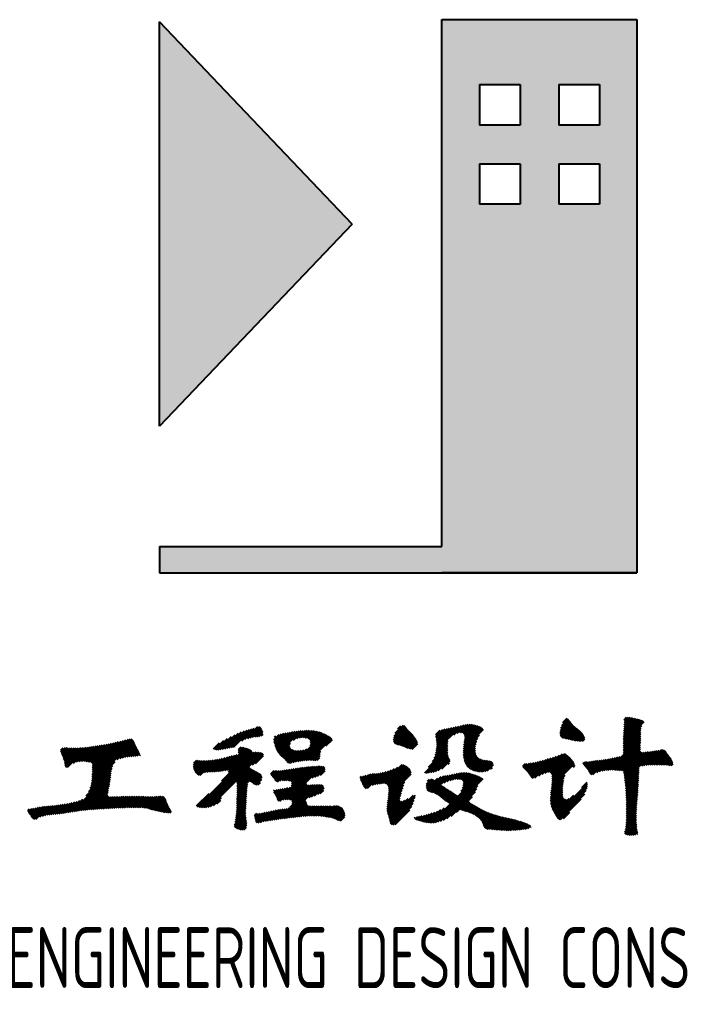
# Model space of a CAD drawing. Extents: x 580289 to 1106878, y -144605 to 78052.
# Drawn here: x 1014122 to 1015751, y -8121 to -5701 of the extents above; entities that cross this region are included whole.
import ezdxf

# ---------------------------------------------------------------- set-up
doc = ezdxf.new("R2010")
doc.units = 0
doc.header["$LTSCALE"] = 100
doc.layers.add('T图框', color=7, linetype='CONTINUOUS')
doc.layers.add('图框', color=254, linetype='CONTINUOUS')
doc.styles.add('HZTXT', font='tssdeng.shx', dxfattribs={"width": 0.7, "bigfont": 'tssdchn.shx'})

# ---------------------------------------------------------------- blocks, each defined once
blk = doc.blocks.new('A$C72C84CBD')
at = {"layer": '图框'}
h = blk.add_hatch(color=0, dxfattribs=at)
h.paths.add_polyline_path([(79745, 56789.2), (79049.8, 56789.2), (79049.4, 56724.2), (79744.6, 56724.2), (80224.6, 56724.2), (80224.6, 58086.3), (79744.6, 58086.3)])
h.paths.add_polyline_path([(79837.2, 57631.5), (79837.2, 57731.5), (79937.2, 57731.5), (79937.2, 57631.5)], flags=16)
h.paths.add_polyline_path([(80032.3, 57631.5), (80032.3, 57731.5), (80132.3, 57731.5), (80132.3, 57631.5)], flags=16)
h.paths.add_polyline_path([(79837.2, 57826.8), (79837.2, 57926.8), (79937.2, 57926.8), (79937.2, 57826.8)], flags=16)
h.paths.add_polyline_path([(80032.3, 57826.8), (80032.3, 57926.8), (80132.3, 57926.8), (80132.3, 57826.8)], flags=16)
h.paths.add_polyline_path([(79524.3, 57582.9), (79049.4, 58081.3), (79049.6, 57085.1)])
at = {"layer": '图框', "color": 0}
for p, q in [((79049.6, 57085.1), (79049.4, 58081.3)), ((79524.3, 57582.9), (79049.4, 58081.3)), ((79745, 56789.2), (79744.6, 58086.3)), ((79744.6, 58086.3), (80224.6, 58086.3)), ((79744.6, 58086.3), (80153.2, 58086.3)), ((80224.6, 58086.3), (80224.6, 56724.2)), ((79837.2, 57926.8), (79937.2, 57926.8)), ((79837.2, 57926.8), (79837.2, 57826.8)), ((79937.2, 57926.8), (79937.2, 57826.8)), ((80032.3, 57926.8), (80132.3, 57926.8)), ((80032.3, 57926.8), (80032.3, 57826.8)), ((80132.3, 57926.8), (80132.3, 57826.8)), ((79937.2, 57826.8), (79837.2, 57826.8)), ((80132.3, 57826.8), (80032.3, 57826.8)), ((79837.2, 57731.5), (79937.2, 57731.5)), ((79837.2, 57731.5), (79837.2, 57631.5)), ((79937.2, 57731.5), (79937.2, 57631.5)), ((80032.3, 57731.5), (80132.3, 57731.5)), ((80032.3, 57731.5), (80032.3, 57631.5)), ((80132.3, 57731.5), (80132.3, 57631.5)), ((79937.2, 57631.5), (79837.2, 57631.5)), ((80132.3, 57631.5), (80032.3, 57631.5)), ((79524.3, 57582.9), (79049.6, 57085.1)), ((79049.8, 56789.2), (79049.4, 56724.2)), ((79049.8, 56789.2), (79745, 56789.2)), ((79049.4, 56724.2), (80224.6, 56724.2)), ((79049.4, 56724.2), (79744.6, 56724.2)), ((79049.4, 56724.2), (80224.6, 56724.2)), ((79049.4, 56724.2), (79744.6, 56724.2)), ((80224.6, 56724.2), (79744.6, 56724.2)), ((80224.6, 56724.2), (79744.6, 56724.2)), ((80037.7, 56341.6), (80058.4, 56362.3)), ((80039.7, 56348.1), (80056.1, 56364.5)), ((80042.8, 56355.6), (80052.9, 56365.8)), ((80191.9, 56316.2), (80237.3, 56361.6)), ((80192.1, 56320.8), (80234, 56362.8)), ((80192.2, 56325.5), (80230.5, 56363.7)), ((80192.4, 56330.2), (80226.8, 56364.6)), ((80192.7, 56335), (80223.2, 56365.4)), ((80193.1, 56339.8), (80219.5, 56366.2)), ((80193.2, 56362.4), (80199.4, 56368.6)), ((80193.5, 56344.7), (80215.8, 56367)), ((80193.8, 56349.5), (80212, 56367.7)), ((80194, 56358.8), (80203.9, 56368.6)), ((80194.1, 56354.3), (80208, 56368.2)), ((79221.6, 56293.3), (79265.2, 56336.9)), ((79226.6, 56293.8), (79271, 56338.2)), ((79231.7, 56294.4), (79276.8, 56339.5)), ((79252.4, 56310.6), (79283, 56341.2)), ((79260.2, 56314), (79292, 56345.8)), ((79267.1, 56316.3), (79296.6, 56345.8)), ((79273.2, 56318), (79299.2, 56344)), ((79278.9, 56319.2), (79301.2, 56341.4)), ((79284.3, 56320), (79302.7, 56338.4)), ((79626.1, 56311.7), (79657.8, 56343.3)), ((79626.4, 56316.5), (79655.9, 56345.9)), ((79626.7, 56307.8), (79659.5, 56340.6)), ((79627.5, 56322), (79653.4, 56347.9)), ((79628.3, 56304.9), (79661.5, 56338.1)), ((79630, 56329), (79649.9, 56349)), ((79636.2, 56339.7), (79644, 56347.5)), ((79730, 56321.3), (79747, 56338.3)), ((79730.6, 56317.4), (79752.7, 56339.5)), ((79731.1, 56286.5), (79792.8, 56348.1)), ((79731.3, 56313.6), (79758.3, 56340.6)), ((79731.7, 56291.6), (79786.8, 56346.6)), ((79731.8, 56309.5), (79763.9, 56341.7)), ((79732, 56296.4), (79780.9, 56345.2)), ((79732, 56305.3), (79769.5, 56342.8)), ((79732.1, 56300.9), (79775.2, 56344)), ((79774.4, 56325.2), (79798.9, 56349.7)), ((79782.4, 56328.8), (79804.5, 56350.8)), ((79788.8, 56330.7), (79809.6, 56351.5)), ((79793.4, 56330.8), (79814.2, 56351.6)), ((79796.7, 56329.6), (79818.4, 56351.3)), ((79798.1, 56290.6), (79847, 56339.4)), ((79798.5, 56295.4), (79845.1, 56342.1)), ((79799.1, 56327.5), (79822.2, 56350.6)), ((79799.1, 56300.5), (79842.5, 56344)), ((79799.8, 56305.8), (79839.5, 56345.4)), ((79800.6, 56324.5), (79825.9, 56349.8)), ((79800.6, 56311.1), (79836.2, 56346.7)), ((79801.3, 56320.7), (79829.4, 56348.9)), ((79801.3, 56316.2), (79832.9, 56347.8)), ((80036, 56326.4), (80063.8, 56354.3)), ((80036.1, 56331), (80061.9, 56356.8)), ((80036.6, 56336), (80060.2, 56359.6)), ((80036.7, 56322.6), (80066, 56351.9)), ((80038.4, 56319.8), (80068.2, 56349.7)), ((80041, 56318), (80070.6, 56347.6)), ((80044.3, 56316.8), (80073, 56345.5)), ((80048, 56316), (80075.5, 56343.5)), ((80051.8, 56315.3), (80078, 56341.5)), ((80055.6, 56314.6), (80080.5, 56339.5)), ((80059.3, 56313.8), (80083, 56337.5)), ((80191.8, 56307.1), (80242.7, 56358)), ((80191.8, 56302.6), (80236.8, 56347.7)), ((80191.8, 56298.1), (80234.9, 56341.2)), ((80191.9, 56311.7), (80240.4, 56360.2)), ((78883.1, 56210.8), (78985.2, 56312.8)), ((78883.7, 56215.9), (78982.7, 56314.9)), ((78884.1, 56220.8), (78978.5, 56315.1)), ((78884.4, 56225.5), (78973.1, 56314.2)), ((78884.6, 56230.2), (78967.1, 56312.7)), ((79189.7, 56288.4), (79217.5, 56316.2)), ((79194.3, 56288.5), (79226.7, 56320.9)), ((79199.2, 56288.9), (79235.6, 56325.3)), ((79204.6, 56289.8), (79244, 56329.2)), ((79210.4, 56291), (79251.7, 56332.4)), ((79216.1, 56292.3), (79258.7, 56334.9)), ((79289.2, 56320.5), (79303.8, 56335.1)), ((79294.3, 56321.1), (79304.5, 56331.3)), ((79300.2, 56322.6), (79304.7, 56327.1)), ((79331.1, 56313), (79344.2, 56326.1)), ((79331.6, 56309), (79350.3, 56327.7)), ((79332.4, 56305.3), (79356, 56329)), ((79332.8, 56319.2), (79336.4, 56322.8)), ((79333.4, 56301.8), (79361.6, 56330.1)), ((79334.5, 56298.4), (79367.1, 56331.1)), ((79335.6, 56295.1), (79372.6, 56332)), ((79336.8, 56291.8), (79378, 56332.9)), ((79338.1, 56288.6), (79383.3, 56333.7)), ((79339.6, 56285.6), (79388.4, 56334.4)), ((79341.3, 56282.8), (79393.5, 56335)), ((79343.1, 56280.1), (79398.5, 56335.5)), ((79379.5, 56312.1), (79403.3, 56335.8)), ((79384.6, 56258.7), (79454.5, 56328.6)), ((79388, 56316), (79408, 56336.1)), ((79389.9, 56259.6), (79457.5, 56327.2)), ((79394.1, 56317.6), (79412.6, 56336.2)), ((79395.1, 56260.3), (79460.5, 56325.7)), ((79399.2, 56318.3), (79417.1, 56336.2)), ((79400.3, 56261), (79463.5, 56324.2)), ((79403.8, 56318.4), (79421.5, 56336.1)), ((79405.4, 56261.6), (79466.3, 56322.5)), ((79408.1, 56318.1), (79425.8, 56335.8)), ((79410.4, 56262.1), (79469.2, 56320.8)), ((79411.9, 56317.5), (79429.9, 56335.5)), ((79415.2, 56262.4), (79471.7, 56319)), ((79415.3, 56316.4), (79433.9, 56334.9)), ((79418.1, 56314.7), (79437.7, 56334.3)), ((79419.9, 56262.6), (79473.9, 56316.6)), ((79420.2, 56312.3), (79441.4, 56333.5)), ((79420.4, 56299), (79451.3, 56330)), ((79421.4, 56309), (79444.8, 56332.5)), ((79421.6, 56304.7), (79448.1, 56331.3)), ((79459.5, 56297.8), (79475.2, 56313.4)), ((79630.8, 56302.8), (79663.8, 56335.9)), ((79633.9, 56301.5), (79666.2, 56333.8)), ((79637.4, 56300.5), (79668.5, 56331.7)), ((79641, 56299.6), (79670.8, 56329.4)), ((79644.4, 56298.5), (79672.9, 56327)), ((79647.7, 56297.4), (79674.9, 56324.5)), ((79650.9, 56296.1), (79676.8, 56322)), ((79654.1, 56294.8), (79678.6, 56319.3)), ((79657.3, 56293.4), (79680.4, 56316.6)), ((79660.5, 56292.2), (79682.1, 56313.7)), ((79730.1, 56325.9), (79740.4, 56336.2)), ((79797.8, 56281.3), (79833.1, 56316.6)), ((79797.9, 56285.9), (79837, 56325)), ((80062.9, 56313), (80085.4, 56335.4)), ((80066.6, 56312.1), (80087.6, 56333.1)), ((80070.2, 56311.3), (80089.8, 56330.8)), ((80074, 56310.6), (80091.8, 56328.3)), ((80077.9, 56310), (80093.6, 56325.7)), ((80082, 56309.5), (80095.1, 56322.7)), ((80086.2, 56309.3), (80096.2, 56319.3)), ((80091, 56309.5), (80096.5, 56315.1)), ((80154.4, 56238.3), (80234.2, 56318.1)), ((80159.1, 56238.5), (80234.2, 56313.6)), ((80191.6, 56280), (80234.3, 56322.7)), ((80191.7, 56289.1), (80234.3, 56331.7)), ((80191.7, 56284.6), (80234.3, 56327.2)), ((80191.8, 56293.6), (80234.4, 56336.2)), ((78807, 56287.3), (78813, 56293.3)), ((78807.3, 56283.1), (78818.1, 56293.9)), ((78808.3, 56279.7), (78822.2, 56293.5)), ((78809.7, 56276.5), (78826.2, 56293.1)), ((78811.1, 56273.5), (78830.5, 56292.9)), ((78812.5, 56270.4), (78835, 56292.8)), ((78813.7, 56267.1), (78839.4, 56292.8)), ((78814.7, 56263.6), (78844, 56292.9)), ((78815.6, 56260), (78848.7, 56293.1)), ((78816.4, 56256.3), (78853.4, 56293.3)), ((78817, 56252.5), (78858.2, 56293.6)), ((78817.8, 56248.7), (78863.1, 56294)), ((78819.1, 56245.6), (78868.1, 56294.5)), ((78823.3, 56245.3), (78873.1, 56295)), ((78838.2, 56255.7), (78878.1, 56295.6)), ((78845.4, 56258.4), (78883.3, 56296.2)), ((78851.1, 56259.6), (78888.5, 56296.9)), ((78856.1, 56260.1), (78893.7, 56297.7)), ((78860.6, 56260.1), (78899, 56298.5)), ((78864.9, 56259.9), (78904.3, 56299.3)), ((78869, 56259.5), (78909.7, 56300.2)), ((78873, 56259), (78915.2, 56301.2)), ((78876.9, 56258.4), (78920.7, 56302.2)), ((78880.5, 56257.6), (78926.3, 56303.3)), ((78882.4, 56205.5), (78987, 56310.2)), ((78883.6, 56256.1), (78931.9, 56304.5)), ((78884.5, 56252.6), (78937.6, 56305.7)), ((78884.7, 56234.8), (78961.1, 56311.2)), ((78884.7, 56248.3), (78943.4, 56306.9)), ((78884.8, 56239.3), (78955.1, 56309.7)), ((78884.8, 56243.8), (78949.2, 56308.3)), ((78945.5, 56264.2), (78988.4, 56307.1)), ((78953, 56267.2), (78989.7, 56303.9)), ((78959.1, 56268.8), (78991.1, 56300.8)), ((78964.8, 56270), (78992.5, 56297.7)), ((78970.1, 56270.9), (78994, 56294.7)), ((78975.3, 56271.5), (78995.6, 56291.8)), ((78980.2, 56271.9), (78997.1, 56288.8)), ((79182.7, 56290.3), (79197.6, 56305.2)), ((79185.7, 56288.9), (79208, 56311.1)), ((79205, 56236.3), (79262.1, 56293.4)), ((79210.2, 56237), (79265.7, 56292.5)), ((79215.5, 56237.8), (79269.1, 56291.4)), ((79219.5, 56232.8), (79275.1, 56288.5)), ((79220, 56237.9), (79272.3, 56290.1)), ((79244, 56288.8), (79250.7, 56295.5)), ((79244.5, 56284.8), (79254.7, 56295)), ((79244.6, 56280.4), (79258.5, 56294.3)), ((79345.1, 56277.6), (79372.2, 56304.7)), ((79347.1, 56275.2), (79370.5, 56298.6)), ((79349.4, 56272.9), (79371.2, 56294.7)), ((79351.7, 56270.7), (79372.9, 56292)), ((79354.1, 56268.6), (79375.4, 56290)), ((79356.4, 56266.5), (79378.6, 56288.6)), ((79378.7, 56257.3), (79412, 56290.7)), ((79663.9, 56291.1), (79683.6, 56310.8)), ((79667.6, 56290.3), (79685, 56307.7)), ((79671.8, 56290), (79685.9, 56304.1)), ((79681.1, 56294.8), (79681.4, 56295.1)), ((79712.2, 56245.1), (79759.5, 56292.4)), ((79722, 56259.4), (79759.6, 56297)), ((79726.1, 56268), (79759.7, 56301.6)), ((79728.5, 56274.9), (79759.7, 56306.1)), ((79730.1, 56281), (79760.1, 56310.9)), ((79797.8, 56276.8), (79830.6, 56309.7)), ((79798.1, 56272.6), (79829, 56303.5)), ((79798.6, 56268.6), (79827.9, 56297.9)), ((79799.3, 56264.8), (79827.4, 56292.9)), ((80163.7, 56238.6), (80234.1, 56309)), ((80168.1, 56238.5), (80233.9, 56304.3)), ((80172.3, 56238.2), (80233.8, 56299.7)), ((80176.5, 56237.9), (80233.6, 56295.1)), ((80180.6, 56237.5), (80233.5, 56290.5)), ((80247.2, 56250.3), (80285.8, 56288.8)), ((80252.2, 56250.8), (80290.5, 56289)), ((78985.1, 56272.3), (78998.6, 56285.9)), ((78989.9, 56272.7), (79000.1, 56282.9)), ((78994.7, 56273), (79001.5, 56279.8)), ((79000.4, 56274.1), (79002.5, 56276.3)), ((79143.6, 56148), (79279, 56283.3)), ((79147.2, 56147), (79282.8, 56282.6)), ((79149.8, 56226), (79188.1, 56264.3)), ((79151.1, 56146.4), (79287.5, 56282.9)), ((79155.2, 56146.1), (79291.9, 56282.8)), ((79159.5, 56145.9), (79296, 56282.4)), ((79160.4, 56232.1), (79193.4, 56265.1)), ((79164, 56145.9), (79299.8, 56281.7)), ((79166, 56233.2), (79198.9, 56266.2)), ((79169.3, 56146.7), (79303, 56280.4)), ((79171, 56233.7), (79204.8, 56267.5)), ((79175.7, 56233.9), (79211.2, 56269.5)), ((79180.3, 56234.1), (79217.6, 56271.3)), ((79185, 56234.3), (79223.6, 56272.9)), ((79189.9, 56234.6), (79229.4, 56274.2)), ((79194.8, 56235.1), (79235.1, 56275.4)), ((79199.8, 56235.6), (79240.9, 56276.7)), ((79203, 56211.8), (79277.2, 56286.1)), ((79278.3, 56251.2), (79305.4, 56278.3)), ((79285.8, 56254.2), (79306, 56274.5)), ((79358.7, 56264.3), (79382, 56287.6)), ((79360.9, 56262), (79385.8, 56286.8)), ((79362.9, 56259.5), (79389.9, 56286.5)), ((79364.8, 56256.9), (79394.6, 56286.7)), ((79367.7, 56255.3), (79399.6, 56287.2)), ((79372.1, 56255.2), (79405.3, 56288.4)), ((79424.2, 56262.4), (79446.7, 56284.9)), ((79428.4, 56262.1), (79445.2, 56278.9)), ((79432.6, 56261.9), (79445.1, 56274.3)), ((79437.8, 56262.6), (79444.7, 56269.5)), ((79445.1, 56274.3), (79445.3, 56274.5)), ((79445.2, 56278.9), (79445.3, 56279)), ((79702.8, 56231.2), (79759.4, 56287.8)), ((79707.1, 56231), (79759.3, 56283.2)), ((79712.2, 56231.6), (79759.5, 56279)), ((79717.6, 56232.5), (79760.2, 56275.1)), ((79723.1, 56233.5), (79761.2, 56271.6)), ((79729, 56235), (79762.6, 56268.6)), ((79735.9, 56237.3), (79764, 56265.5)), ((79800.2, 56261.2), (79827.2, 56288.3)), ((79801.3, 56257.9), (79827.5, 56284.1)), ((79802.7, 56254.7), (79828.2, 56280.3)), ((79804.2, 56251.8), (79829.3, 56276.9)), ((79806, 56249.1), (79830.8, 56273.9)), ((79808, 56246.6), (79832.6, 56271.2)), ((79810.2, 56244.3), (79834.8, 56268.9)), ((79812.7, 56242.3), (79837.5, 56267.1)), ((79815.3, 56240.5), (79840.6, 56265.7)), ((79818.2, 56238.9), (79843.9, 56264.6)), ((79961.8, 56225.3), (80001.1, 56264.6)), ((79963.4, 56222.4), (80007.5, 56266.5)), ((79965.2, 56219.8), (80013.9, 56268.4)), ((79968.1, 56218.2), (80020.4, 56270.4)), ((79973.4, 56219), (80027, 56272.6)), ((79983.5, 56224.5), (80033.9, 56274.9)), ((79991.6, 56228.1), (80041.9, 56278.5)), ((79998.8, 56230.9), (80047.2, 56279.3)), ((80005.4, 56232.9), (80050.3, 56277.9)), ((80010.2, 56233.3), (80053, 56276.1)), ((80013.1, 56231.6), (80055.5, 56274.1)), ((80014.8, 56228.9), (80057.8, 56271.9)), ((80015.8, 56225.4), (80060.1, 56269.7)), ((80016.3, 56221.4), (80062.3, 56267.4)), ((80016.4, 56217.1), (80064.3, 56265)), ((80109.4, 56229.2), (80144.7, 56264.5)), ((80112, 56227.3), (80150, 56265.3)), ((80116.7, 56227.5), (80155.3, 56266.1)), ((80125.9, 56232.2), (80160.6, 56267)), ((80133, 56234.9), (80166.3, 56268.1)), ((80139, 56236.4), (80172.1, 56269.4)), ((80144.5, 56237.3), (80177.7, 56270.6)), ((80149.6, 56237.9), (80183.5, 56271.9)), ((80184.8, 56237.2), (80233.6, 56286)), ((80189.1, 56237.1), (80234.9, 56282.9)), ((80192.1, 56235.6), (80238.8, 56282.3)), ((80192.9, 56231.9), (80243.8, 56282.7)), ((80193.4, 56227.9), (80248.7, 56283.2)), ((80193.9, 56223.9), (80253.7, 56283.7)), ((80194.4, 56219.9), (80258.7, 56284.2)), ((80194.9, 56215.9), (80263.7, 56284.7)), ((80195.4, 56212), (80268.8, 56285.3)), ((80236.5, 56248.6), (80274, 56286.1)), ((80242.1, 56249.6), (80279.5, 56287.1)), ((80257, 56251.1), (80293.5, 56287.6)), ((80261.7, 56251.3), (80295.8, 56285.4)), ((80266.4, 56251.5), (80297.8, 56282.9)), ((80271, 56251.6), (80299.6, 56280.2)), ((80275.5, 56251.6), (80301.4, 56277.5)), ((80280, 56251.6), (80303.3, 56274.9)), ((80284.4, 56251.5), (80305.2, 56272.3)), ((80288.8, 56251.4), (80307.2, 56269.8)), ((80293, 56251.2), (80309.2, 56267.3)), ((80297.1, 56250.8), (80310.8, 56264.5)), ((78875.6, 56185.3), (78933.1, 56242.7)), ((78879.3, 56193.5), (78935.3, 56249.5)), ((78881.2, 56199.9), (78940.8, 56259.5)), ((79133.7, 56250.3), (79145.9, 56262.5)), ((79133.7, 56245.8), (79149.9, 56262)), ((79134.2, 56255.3), (79141.8, 56262.9)), ((79134.3, 56241.9), (79154.3, 56261.9)), ((79135.4, 56238.5), (79158.7, 56261.9)), ((79136.8, 56235.5), (79163.3, 56262)), ((79138.5, 56232.6), (79168.1, 56262.2)), ((79140.5, 56230.2), (79172.9, 56262.6)), ((79142.7, 56227.9), (79177.9, 56263.1)), ((79145.4, 56226.1), (79182.9, 56263.6)), ((79175.5, 56148.4), (79272.5, 56245.4)), ((79239.9, 56208.3), (79274.4, 56242.9)), ((79240.9, 56204.9), (79277.3, 56241.2)), ((79340, 56209.7), (79370.6, 56240.3)), ((79341.9, 56162.2), (79427.4, 56247.7)), ((79345.7, 56161.5), (79432.2, 56248)), ((79346.3, 56211.4), (79376.1, 56241.2)), ((79352.1, 56212.7), (79381.4, 56242.1)), ((79353.5, 56164.7), (79436.9, 56248.2)), ((79356.7, 56212.9), (79386.8, 56243)), ((79358.9, 56165.7), (79441.6, 56248.4)), ((79361.1, 56212.8), (79392, 56243.7)), ((79363.5, 56165.8), (79446.1, 56248.4)), ((79365.3, 56212.5), (79397.3, 56244.5)), ((79367.8, 56165.6), (79450.5, 56248.3)), ((79369.2, 56212), (79402.4, 56245.2)), ((79372.7, 56211), (79407.5, 56245.8)), ((79374.8, 56199.6), (79422.5, 56247.3)), ((79375.2, 56208.9), (79412.6, 56246.3)), ((79375.3, 56204.5), (79417.6, 56246.8)), ((79425.8, 56219.1), (79454.2, 56247.6)), ((79432.2, 56221), (79456.8, 56245.6)), ((79438.8, 56223.2), (79457.9, 56242.3)), ((79590.9, 56204.6), (79628.1, 56241.8)), ((79596.1, 56205.3), (79636, 56245.2)), ((79601, 56205.8), (79647.2, 56251.9)), ((79605.3, 56205.6), (79651.5, 56251.8)), ((79608.6, 56204.4), (79654.6, 56250.3)), ((79611, 56202.2), (79657.4, 56248.6)), ((79612.6, 56199.4), (79660, 56246.8)), ((79613.6, 56195.9), (79662.5, 56244.8)), ((79614.2, 56192), (79664.9, 56242.7)), ((79614.3, 56187.6), (79666.9, 56240.2)), ((79744.8, 56241.7), (79765, 56262)), ((79760.1, 56252.6), (79763.6, 56256.1)), ((79821.4, 56237.5), (79847.5, 56263.7)), ((79824.7, 56236.4), (79851.3, 56263)), ((79828.3, 56235.4), (79855.3, 56262.5)), ((79832.1, 56234.8), (79859.4, 56262)), ((79836.1, 56234.3), (79863.2, 56261.4)), ((79840.4, 56234.1), (79866.6, 56260.3)), ((79845.1, 56234.3), (79869.3, 56258.5)), ((79850.1, 56234.8), (79871, 56255.7)), ((79855.9, 56236.1), (79871.5, 56251.8)), ((79864.5, 56240.2), (79869.1, 56244.9)), ((79943.7, 56247.6), (79950.3, 56254.2)), ((79945, 56244.4), (79955, 56254.4)), ((79947.1, 56242), (79960.1, 56255)), ((79949.4, 56239.8), (79965.4, 56255.8)), ((79951.7, 56237.7), (79971, 56256.9)), ((79954, 56235.4), (79976.7, 56258.1)), ((79956.1, 56233.1), (79982.6, 56259.6)), ((79958.1, 56230.6), (79988.6, 56261.1)), ((79960, 56228), (79994.8, 56262.8)), ((80015, 56197.6), (80071.5, 56254.2)), ((80015.4, 56202.6), (80070, 56257.2)), ((80015.9, 56207.5), (80068.3, 56259.9)), ((80016.2, 56212.4), (80066.3, 56262.5)), ((80067.6, 56245.8), (80071.9, 56250)), ((80092.1, 56256.8), (80093.1, 56257.8)), ((80092.9, 56253.1), (80098.7, 56258.9)), ((80094.8, 56250.5), (80103.5, 56259.2)), ((80096.9, 56248.1), (80108.5, 56259.7)), ((80099, 56245.8), (80113.5, 56260.3)), ((80101.1, 56243.3), (80118.6, 56260.9)), ((80102.9, 56240.7), (80123.8, 56261.6)), ((80104.7, 56238), (80129, 56262.3)), ((80106.3, 56235.1), (80134.2, 56263)), ((80107.7, 56232), (80139.5, 56263.7)), ((80195.9, 56208), (80230.7, 56242.7)), ((80301.1, 56250.2), (80312.2, 56261.4)), ((80305.1, 56249.7), (80313.2, 56257.8)), ((80309.3, 56249.5), (80313.6, 56253.8)), ((78834.8, 56135.5), (78930.9, 56231.6)), ((78840.2, 56136.5), (78930.3, 56226.5)), ((78845.6, 56137.3), (78929.6, 56221.3)), ((78850.8, 56138), (78928.8, 56216.1)), ((78869.5, 56174.7), (78931.8, 56237)), ((79240.7, 56186.7), (79289.1, 56235.1)), ((79240.8, 56195.8), (79283.2, 56238.2)), ((79240.8, 56191.3), (79286.2, 56236.7)), ((79240.9, 56200.4), (79280.3, 56239.7)), ((79268.2, 56209.7), (79292, 56233.5)), ((79272.9, 56209.9), (79294.8, 56231.8)), ((79275.9, 56208.4), (79297.5, 56230)), ((79278.7, 56206.7), (79299.8, 56227.9)), ((79281.3, 56204.8), (79301.7, 56225.2)), ((79284, 56203), (79302.5, 56221.6)), ((79287.4, 56201.9), (79301.3, 56215.9)), ((79323.6, 56229.2), (79332, 56237.5)), ((79325, 56226), (79336.3, 56237.4)), ((79326.9, 56223.5), (79340.6, 56237.2)), ((79328.9, 56221), (79345.2, 56237.3)), ((79330.8, 56218.4), (79349.9, 56237.5)), ((79332.6, 56215.7), (79354.9, 56238)), ((79334.3, 56212.9), (79360, 56238.6)), ((79336.4, 56210.6), (79365.2, 56239.4)), ((79445.9, 56225.7), (79457.5, 56237.3)), ((79543.9, 56220.4), (79546.9, 56223.4)), ((79544.3, 56216.3), (79552.3, 56224.4)), ((79545.4, 56213), (79558.5, 56226.1)), ((79546.7, 56209.8), (79564.7, 56227.8)), ((79548.2, 56206.8), (79570.3, 56228.9)), ((79549.7, 56203.8), (79575.4, 56229.5)), ((79551.2, 56200.8), (79580.1, 56229.8)), ((79552.8, 56198), (79584.8, 56229.9)), ((79554.7, 56195.4), (79589.9, 56230.5)), ((79557.1, 56193.3), (79595.4, 56231.6)), ((79562.1, 56193.7), (79601.3, 56233)), ((79574, 56201.2), (79607.6, 56234.8)), ((79580.1, 56202.8), (79614.1, 56236.8)), ((79585.6, 56203.8), (79621, 56239.2)), ((79613, 56172.9), (79669.1, 56229)), ((79613.5, 56177.8), (79669.5, 56233.8)), ((79613.9, 56182.8), (79668.5, 56237.3)), ((79707.1, 56204), (79719.9, 56216.9)), ((79707.9, 56191.4), (79734.8, 56218.3)), ((79709.4, 56188.4), (79743.2, 56222.2)), ((79711.8, 56186.4), (79749.4, 56223.9)), ((79714.8, 56184.9), (79754.7, 56224.7)), ((79718.3, 56183.9), (79760.1, 56225.7)), ((79719.1, 56108.3), (79834.7, 56223.9)), ((79722, 56183), (79765.7, 56226.8)), ((79723.9, 56108.6), (79837.9, 56222.6)), ((79729, 56109.3), (79840.9, 56221.2)), ((79734.8, 56110.5), (79843.8, 56219.5)), ((79741.2, 56112.4), (79846.1, 56217.4)), ((79750.1, 56206.7), (79771.4, 56228)), ((79757.7, 56209.8), (79777.2, 56229.3)), ((79764.8, 56212.3), (79783.1, 56230.7)), ((79771.2, 56214.3), (79788.8, 56231.9)), ((79777, 56215.6), (79793.9, 56232.5)), ((79782.2, 56216.3), (79798.6, 56232.7)), ((79786.6, 56216.3), (79803, 56232.6)), ((79790.5, 56215.6), (79807, 56232.1)), ((79792.6, 56186.3), (79831.4, 56225.1)), ((79793.7, 56214.3), (79810.8, 56231.4)), ((79795.6, 56193.8), (79828.1, 56226.3)), ((79796.2, 56212.3), (79814.4, 56230.5)), ((79797.4, 56200.1), (79824.8, 56227.5)), ((79797.7, 56209.4), (79817.9, 56229.6)), ((79798.2, 56205.4), (79821.4, 56228.5)), ((80013.8, 56187.5), (80045.9, 56219.6)), ((80014.4, 56192.6), (80047.9, 56226.1)), ((80196.4, 56204), (80230.4, 56238)), ((80196.9, 56199.9), (80230.2, 56233.2)), ((80197.3, 56195.8), (80229.9, 56228.5)), ((80197.6, 56191.7), (80229.7, 56223.7)), ((80197.9, 56187.5), (80229.4, 56219)), ((78855.9, 56138.7), (78928.1, 56210.8)), ((78861, 56139.3), (78927.3, 56205.5)), ((78866.1, 56139.8), (78926.4, 56200.1)), ((78871.1, 56140.3), (78925.4, 56194.7)), ((79240.5, 56168.5), (79265.9, 56193.9)), ((79240.6, 56177.6), (79267, 56204)), ((79240.6, 56173.1), (79266.3, 56198.8)), ((79240.7, 56182.2), (79268.1, 56209.6)), ((79291.9, 56202), (79298.1, 56208.1)), ((79334.9, 56177.6), (79349.1, 56191.8)), ((79336.4, 56174.6), (79354.5, 56192.7)), ((79337.7, 56171.4), (79360.1, 56193.8)), ((79339, 56168.2), (79365.8, 56195.1)), ((79340.1, 56164.9), (79371.8, 56196.5)), ((79347.3, 56118.1), (79432, 56202.8)), ((79352.4, 56118.8), (79436.6, 56203)), ((79357.6, 56119.4), (79441.2, 56203.1)), ((79362.7, 56120.1), (79445.6, 56203)), ((79371.7, 56147.1), (79427.2, 56202.5)), ((79371.9, 56165.2), (79412.3, 56205.6)), ((79375.1, 56163.9), (79413.3, 56202.1)), ((79376, 56155.9), (79422.3, 56202.1)), ((79376.2, 56160.6), (79417.3, 56201.6)), ((79417.8, 56170.7), (79449.4, 56202.4)), ((79424, 56172.5), (79452.4, 56200.8)), ((79431, 56175), (79454.3, 56198.2)), ((79439.5, 56178.9), (79454.7, 56194.2)), ((79611.3, 56157.7), (79649.1, 56195.5)), ((79611.9, 56162.8), (79651.2, 56202.1)), ((79612.5, 56167.9), (79653.8, 56209.1)), ((79706.7, 56199.2), (79723.3, 56215.7)), ((79707, 56195), (79726.6, 56214.6)), ((79709.4, 56210.9), (79714.1, 56215.6)), ((79725.4, 56181.9), (79744.7, 56201.2)), ((79728.6, 56180.7), (79747.3, 56199.3)), ((79731.6, 56179.2), (79750, 56197.6)), ((79734.5, 56177.6), (79752.8, 56195.9)), ((79737.2, 56175.8), (79755.5, 56194.1)), ((79739.7, 56173.8), (79758.2, 56192.3)), ((79748.5, 56115.2), (79833.6, 56200.3)), ((79756.9, 56119.2), (79831, 56193.3)), ((80012.4, 56168.2), (80042.8, 56198.5)), ((80012.4, 56163.6), (80042.5, 56193.8)), ((80012.6, 56172.8), (80043.2, 56203.4)), ((80012.9, 56177.6), (80043.8, 56208.5)), ((80013.3, 56182.5), (80044.6, 56213.8)), ((80024.9, 56126.7), (80103.4, 56205.2)), ((80026.5, 56123.9), (80103.2, 56200.6)), ((80028.3, 56121.1), (80102.3, 56195.1)), ((80089.2, 56195.5), (80102.1, 56208.5)), ((80198.1, 56183.2), (80229.1, 56214.2)), ((80198.3, 56179), (80228.9, 56209.5)), ((80198.5, 56174.7), (80228.6, 56204.7)), ((80198.7, 56170.3), (80228.4, 56200)), ((80198.8, 56165.9), (80228.1, 56195.2)), ((78876, 56140.8), (78924.3, 56189.1)), ((78880.9, 56141.2), (78923.3, 56183.6)), ((78885.8, 56141.6), (78922.4, 56178.2)), ((78890.7, 56142), (78923.5, 56174.8)), ((78895.5, 56142.3), (78926.4, 56173.2)), ((78900.3, 56142.6), (78930.5, 56172.8)), ((78905.1, 56142.9), (78935.1, 56172.9)), ((78909.9, 56143.2), (78939.7, 56173.1)), ((78914.6, 56143.5), (78944.4, 56173.3)), ((78919.4, 56143.7), (78949, 56173.4)), ((78924.1, 56144), (78953.7, 56173.6)), ((78928.9, 56144.3), (78958.4, 56173.8)), ((78933.6, 56144.5), (78963.1, 56174)), ((78938.3, 56144.8), (78967.7, 56174.1)), ((78943, 56145), (78972.2, 56174.2)), ((78947.7, 56145.2), (78976.8, 56174.2)), ((78952.4, 56145.4), (78981.3, 56174.2)), ((78957.1, 56145.6), (78985.7, 56174.2)), ((78961.7, 56145.7), (78990.1, 56174.1)), ((78966.4, 56145.9), (78994.5, 56174)), ((78971, 56146), (78999, 56173.9)), ((78975.6, 56146.1), (79003.4, 56173.9)), ((78980.2, 56146.2), (79007.8, 56173.8)), ((78984.7, 56146.2), (79012.2, 56173.7)), ((78989.3, 56146.3), (79016.6, 56173.6)), ((78993.8, 56146.3), (79021, 56173.6)), ((78998.2, 56146.3), (79025.5, 56173.5)), ((79002.6, 56146.2), (79030, 56173.5)), ((79006.9, 56146), (79034.5, 56173.5)), ((79011, 56145.6), (79039, 56173.6)), ((79014.9, 56145), (79043.6, 56173.7)), ((79018.6, 56144.2), (79048.3, 56173.9)), ((79022.3, 56143.4), (79053.4, 56174.5)), ((79025.8, 56142.4), (79057.7, 56174.3)), ((79029.3, 56141.5), (79060.9, 56173)), ((79032.8, 56140.5), (79063.3, 56170.9)), ((79036.4, 56139.5), (79065, 56168.2)), ((79141.2, 56150), (79171.9, 56180.7)), ((79182.8, 56151.2), (79202.5, 56171)), ((79240.1, 56145.7), (79264.2, 56169.8)), ((79240.3, 56150.3), (79264.5, 56174.6)), ((79240.4, 56154.9), (79264.8, 56179.4)), ((79240.5, 56164), (79265.5, 56189)), ((79240.5, 56159.5), (79265.1, 56184.2)), ((79331, 56187.2), (79333.2, 56189.4)), ((79331.4, 56183), (79339.1, 56190.8)), ((79333.1, 56180.3), (79344, 56191.2)), ((79445.4, 56180.3), (79454.1, 56189.1)), ((79610.2, 56143.1), (79643.4, 56176.3)), ((79610.4, 56147.8), (79645.3, 56182.6)), ((79610.5, 56138.9), (79641.9, 56170.3)), ((79610.8, 56152.7), (79647.2, 56189.1)), ((79614.8, 56120.7), (79662.2, 56168.2)), ((79615.7, 56117.2), (79675, 56176.5)), ((79616.6, 56113.6), (79679.8, 56176.8)), ((79617.5, 56109.9), (79679, 56171.5)), ((79742.2, 56171.8), (79760.9, 56190.6)), ((79744.6, 56169.7), (79763.7, 56188.8)), ((79747.1, 56167.7), (79766.4, 56187)), ((79749.6, 56165.7), (79769.1, 56185.2)), ((79752.1, 56163.7), (79771.8, 56183.5)), ((79754.7, 56161.9), (79774.6, 56181.7)), ((79757.4, 56160.1), (79777.3, 56180)), ((79760.1, 56158.3), (79780.2, 56178.4)), ((79762.7, 56156.4), (79783.1, 56176.8)), ((79767.3, 56125.1), (79827.7, 56185.5)), ((79781.1, 56134.3), (79820.1, 56173.4)), ((80012.6, 56159.3), (80042.4, 56189.1)), ((80013, 56155.3), (80042.3, 56184.5)), ((80013.8, 56151.5), (80042.3, 56180.1)), ((80014.7, 56148), (80042.7, 56175.9)), ((80015.9, 56144.7), (80043.5, 56172.3)), ((80017.2, 56141.5), (80045.2, 56169.4)), ((80018.6, 56138.4), (80047.7, 56167.5)), ((80021.7, 56132.5), (80057.7, 56168.5)), ((80023.3, 56129.6), (80069.8, 56176.1)), ((80030.3, 56118.7), (80100.2, 56188.6)), ((80033.1, 56116.9), (80096.2, 56180)), ((80198.9, 56161.5), (80227.8, 56190.5)), ((80199, 56157.1), (80227.5, 56185.7)), ((80199, 56152.7), (80227.2, 56180.9)), ((80199, 56148.2), (80226.9, 56176.1)), ((80199, 56143.7), (80226.6, 56171.3)), ((78726.8, 56135.3), (78735.3, 56143.7)), ((78728.4, 56132.4), (78740.7, 56144.7)), ((78730.2, 56129.7), (78746.2, 56145.7)), ((78732, 56127), (78751.6, 56146.6)), ((78733.8, 56124.3), (78757, 56147.5)), ((78735.7, 56121.7), (78762.4, 56148.4)), ((78737.8, 56119.3), (78767.6, 56149.1)), ((78740.3, 56117.3), (78772.7, 56149.8)), ((78745.3, 56117.8), (78777.7, 56150.3)), ((78755, 56123), (78782.6, 56150.6)), ((78761.5, 56125), (78787.3, 56150.9)), ((78767.5, 56126.6), (78792.1, 56151.1)), ((78773.1, 56127.7), (78797.1, 56151.6)), ((78778.3, 56128.4), (78802.2, 56152.3)), ((78783.4, 56129), (78807.5, 56153.2)), ((78788.3, 56129.4), (78812.9, 56154)), ((78793.2, 56129.8), (78818.4, 56155)), ((78798.1, 56130.2), (78823.9, 56156)), ((78803.1, 56130.8), (78829.5, 56157.1)), ((78808.3, 56131.4), (78835.2, 56158.3)), ((78813.5, 56132.1), (78841, 56159.7)), ((78818.7, 56132.9), (78847.1, 56161.3)), ((78824.1, 56133.8), (78853.6, 56163.2)), ((78829.4, 56134.6), (78861.1, 56166.3)), ((79040, 56138.6), (79066.2, 56164.9)), ((79043.6, 56137.7), (79067.4, 56161.5)), ((79047.2, 56136.9), (79068.6, 56158.3)), ((79050.9, 56136), (79070, 56155.2)), ((79054.6, 56135.3), (79071.4, 56152.1)), ((79058.4, 56134.6), (79073, 56149.2)), ((79062.3, 56134), (79074.7, 56146.4)), ((79066.2, 56133.5), (79076.4, 56143.6)), ((79190.8, 56154.8), (79200.4, 56164.4)), ((79238, 56121.2), (79262.8, 56145.9)), ((79238.7, 56126.3), (79263.1, 56150.7)), ((79239.2, 56131.3), (79263.3, 56155.4)), ((79239.6, 56136.2), (79263.6, 56160.2)), ((79239.9, 56141), (79263.9, 56165)), ((79336.9, 56116.8), (79364.1, 56144)), ((79342.1, 56117.5), (79370.8, 56146.1)), ((79367.8, 56120.7), (79410.3, 56163.2)), ((79372.9, 56121.3), (79411.3, 56159.7)), ((79378, 56121.9), (79412.6, 56156.6)), ((79383, 56122.5), (79414.2, 56153.6)), ((79388, 56123), (79416.1, 56151.1)), ((79393, 56123.5), (79419.6, 56150)), ((79398, 56124), (79423.9, 56149.9)), ((79403, 56124.4), (79428.5, 56150)), ((79407.9, 56124.9), (79433.1, 56150)), ((79412.7, 56125.2), (79437.6, 56150.1)), ((79417.5, 56125.5), (79442.2, 56150.2)), ((79422.2, 56125.7), (79446.6, 56150.1)), ((79426.9, 56125.9), (79451, 56150)), ((79431.3, 56125.9), (79455.4, 56150)), ((79435.7, 56125.8), (79459.9, 56149.9)), ((79440.1, 56125.6), (79464.3, 56149.9)), ((79444.3, 56125.4), (79468.8, 56149.9)), ((79448.4, 56125), (79473.5, 56150.1)), ((79452.5, 56124.6), (79478.5, 56150.6)), ((79456.5, 56124.1), (79483.3, 56150.9)), ((79460.3, 56123.5), (79487.6, 56150.7)), ((79464.1, 56122.7), (79491.4, 56150)), ((79467.9, 56122), (79494.8, 56148.9)), ((79471.6, 56121.2), (79497.7, 56147.3)), ((79475.2, 56120.3), (79500, 56145.2)), ((79611.1, 56135), (79641.1, 56165)), ((79611.9, 56131.3), (79642.8, 56162.2)), ((79612.8, 56127.8), (79646.9, 56161.8)), ((79613.8, 56124.3), (79653.5, 56164)), ((79618.7, 56106.7), (79676.6, 56164.6)), ((79621.1, 56104.6), (79673.7, 56157.2)), ((79624.7, 56103.7), (79670.5, 56149.6)), ((79714.8, 56108.5), (79751.5, 56145.2)), ((79791.7, 56140.5), (79812.4, 56161.2)), ((79795, 56139.3), (79814.1, 56158.4)), ((79798.4, 56138.2), (79816.9, 56156.8)), ((79801.8, 56137.1), (79819.8, 56155.1)), ((79805.3, 56136.1), (79822.7, 56153.5)), ((79808.8, 56135.1), (79825.5, 56151.9)), ((79812.3, 56134.1), (79828.4, 56150.3)), ((79815.6, 56132.9), (79831.3, 56148.7)), ((79818.7, 56131.6), (79834.2, 56147)), ((79821.8, 56130.1), (79837, 56145.4)), ((79824.7, 56128.5), (79839.8, 56143.7)), ((80020.2, 56135.5), (80051.5, 56166.8)), ((80037.1, 56116.5), (80087.8, 56167.2)), ((80198.9, 56121.2), (80224.6, 56146.8)), ((80199, 56139.2), (80226.2, 56166.4)), ((80199, 56134.7), (80225.8, 56161.5)), ((80199, 56130.2), (80225.4, 56156.6)), ((80199, 56125.7), (80224.9, 56151.7)), ((78725.4, 56138.4), (78729.7, 56142.6)), ((79070.3, 56133.1), (79077.9, 56140.6)), ((79074.8, 56133), (79079, 56137.2)), ((79234, 56103.6), (79262.2, 56131.9)), ((79234.2, 56099.3), (79262.4, 56127.5)), ((79236.1, 56110.3), (79262.4, 56136.5)), ((79236.1, 56096.8), (79262.7, 56123.4)), ((79237.2, 56115.9), (79262.6, 56141.2)), ((79238.8, 56095), (79263.4, 56119.5)), ((79283.4, 56126.2), (79289.5, 56132.2)), ((79284.3, 56122.5), (79293.5, 56131.7)), ((79285.1, 56118.8), (79298.7, 56132.4)), ((79285.7, 56115), (79304.1, 56133.3)), ((79286.5, 56111.3), (79309.6, 56134.4)), ((79288.6, 56108.8), (79315.2, 56135.4)), ((79292.4, 56108.2), (79320.7, 56136.5)), ((79298.2, 56109.4), (79326.4, 56137.7)), ((79304.9, 56111.7), (79332.1, 56138.9)), ((79310.5, 56112.8), (79337.7, 56140)), ((79315.9, 56113.7), (79343.2, 56141)), ((79321.2, 56114.5), (79348.6, 56141.9)), ((79326.5, 56115.3), (79353.8, 56142.6)), ((79331.7, 56116.1), (79358.8, 56143.2)), ((79478.7, 56119.3), (79501.9, 56142.6)), ((79482, 56118.2), (79503.4, 56139.6)), ((79485.1, 56116.7), (79504.8, 56136.5)), ((79488.1, 56115.3), (79505.9, 56133.1)), ((79491.5, 56114.2), (79506.4, 56129.1)), ((79495.4, 56113.6), (79505.7, 56123.9)), ((79630, 56104.5), (79666.1, 56140.6)), ((79677.1, 56120.2), (79678.9, 56122)), ((79678.9, 56117.5), (79685.2, 56123.8)), ((79682, 56116.1), (79690.8, 56124.9)), ((79685.3, 56115), (79696.6, 56126.2)), ((79688.8, 56113.9), (79702.5, 56127.6)), ((79692.3, 56112.9), (79708.5, 56129.1)), ((79695.8, 56112), (79714.6, 56130.8)), ((79699.4, 56111.1), (79721, 56132.7)), ((79703.1, 56110.2), (79727.7, 56134.9)), ((79706.8, 56109.5), (79734.8, 56137.5)), ((79710.7, 56108.9), (79742.6, 56140.8)), ((79827.4, 56126.8), (79842.7, 56142.1)), ((79830.1, 56125.1), (79845.7, 56140.6)), ((79832.7, 56123.1), (79848.7, 56139.1)), ((79835.2, 56121.1), (79851.7, 56137.7)), ((79837.6, 56119), (79854.8, 56136.3)), ((79839.8, 56116.7), (79858, 56134.9)), ((79841.8, 56114.3), (79861.2, 56133.7)), ((79843.6, 56111.6), (79864.4, 56132.4)), ((79845.1, 56108.6), (79867.7, 56131.2)), ((79846.2, 56105.1), (79871.1, 56130.1)), ((79847.2, 56101.7), (79874.5, 56129)), ((79848.7, 56098.7), (79877.9, 56127.9)), ((79850.7, 56096.2), (79881.4, 56126.9)), ((79853.2, 56094.3), (79884.8, 56125.9)), ((79856.5, 56093.1), (79888.4, 56124.9)), ((79860.7, 56092.7), (79891.9, 56124)), ((79864.9, 56092.5), (79895.5, 56123.1)), ((79869.1, 56092.2), (79899.1, 56122.2)), ((79873.3, 56091.9), (79902.8, 56121.4)), ((79877.4, 56091.5), (79906.5, 56120.6)), ((79881.5, 56091.1), (79910.3, 56119.9)), ((79885.6, 56090.8), (79914, 56119.1)), ((80044.1, 56119), (80059.7, 56134.6)), ((80196.6, 56091.9), (80224, 56119.3)), ((80197.7, 56097.5), (80223.9, 56123.7)), ((80198.5, 56102.8), (80223.9, 56128.2)), ((80198.7, 56107.5), (80223.9, 56132.7)), ((80198.8, 56112.1), (80224.1, 56137.3)), ((80198.9, 56116.6), (80224.3, 56142)), ((79241.9, 56093.6), (79264.1, 56115.8)), ((79245.3, 56092.5), (79264.6, 56111.9)), ((79248.8, 56091.5), (79264.9, 56107.6)), ((79252.6, 56090.8), (79264.8, 56103.1)), ((79257.5, 56091.2), (79263.7, 56097.5)), ((79889.8, 56090.5), (79917.7, 56118.3)), ((79894.1, 56090.2), (79921.3, 56117.4)), ((79898.3, 56090), (79924.8, 56116.5)), ((79902.7, 56089.9), (79928.4, 56115.5)), ((79907.2, 56089.8), (79931.8, 56114.5)), ((79911.7, 56089.9), (79935.3, 56113.5)), ((79916.4, 56090.1), (79938.7, 56112.4)), ((79921.2, 56090.4), (79942.1, 56111.3)), ((79926, 56090.7), (79945.4, 56110.1)), ((79930.9, 56091.1), (79948.8, 56109)), ((79935.7, 56091.5), (79952, 56107.7)), ((79940.7, 56091.9), (79955.2, 56106.4)), ((79945.7, 56092.4), (79958.3, 56105)), ((79950.8, 56093.1), (79961.1, 56103.4)), ((79956.4, 56094.1), (79963.6, 56101.4)), ((79963.4, 56096.7), (79964.7, 56097.9)), ((80195.3, 56086.1), (80224, 56114.8)), ((80195.4, 56081.7), (80224.1, 56110.4)), ((80197.8, 56079.6), (80224.2, 56106.1)), ((80201.4, 56078.7), (80224.4, 56101.8)), ((80205.6, 56078.4), (80224.7, 56097.6)), ((80210, 56078.3), (80225.2, 56093.5)), ((80214.5, 56078.4), (80226.1, 56089.9)), ((80219.3, 56078.7), (80227.1, 56086.4)), ((80225.4, 56080.3), (80227.2, 56082))]:
    blk.add_line(p, q, dxfattribs=at)
at = {"layer": '图框', "color": 0, "style": 'HZTXT', "width": 0.7}
blk.add_text('KING YEA  (CHINA FUZHOU ) ENGINEERING DESIGN CONSULTANTS ,LTD', height=150, dxfattribs=at).set_placement((76814.2, 55701.3))
blk = doc.blocks.new('图框')
at = {"layer": 'T图框', "color": 4}
blk.add_blockref('A$C72C84CBD', (602717, 102743.5), dxfattribs=at)

msp = doc.modelspace()

# ---------------------------------------------------------------- block references
at = {"layer": 'T图框'}
msp.add_blockref('图框', (332699.5, -166530.6), dxfattribs=at)

doc.saveas('drawing.dxf')
